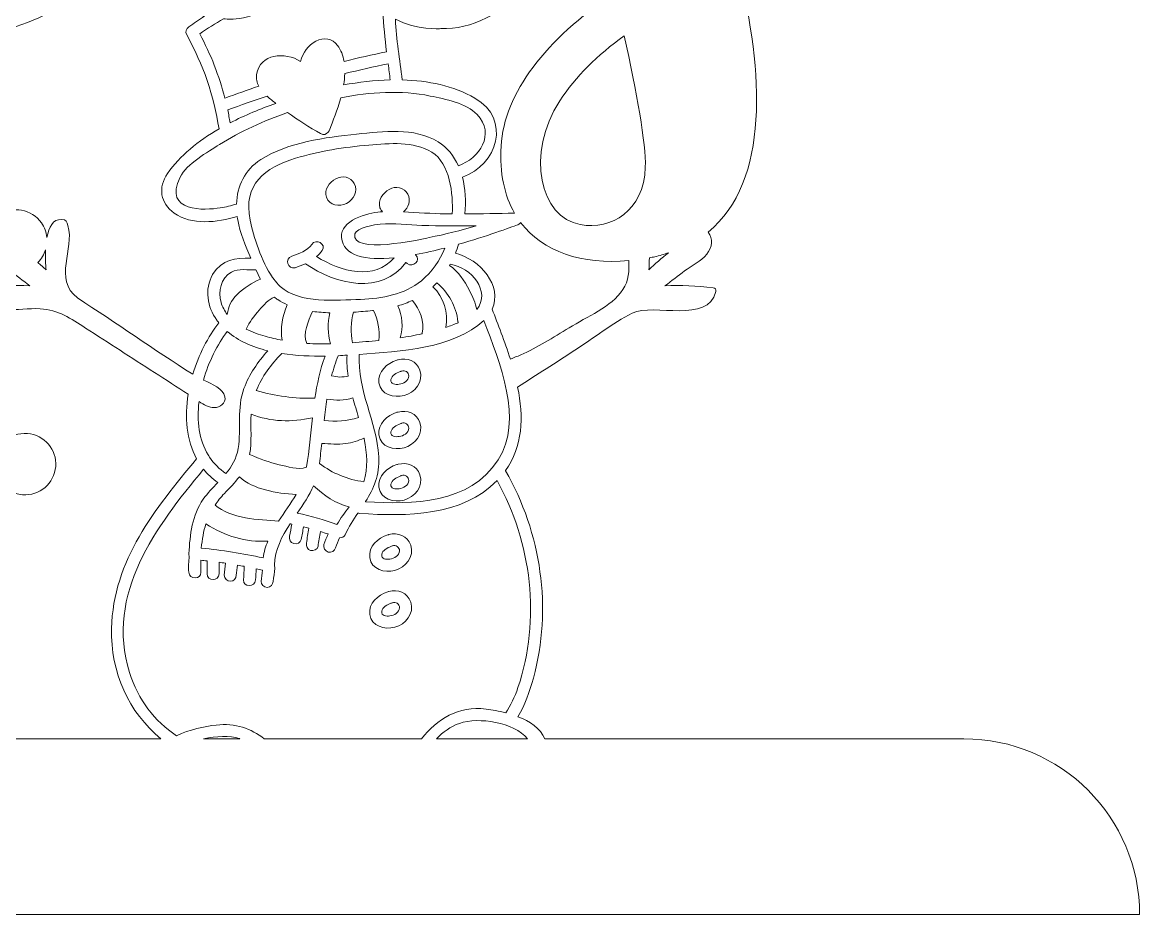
# Model space of a CAD drawing. Header units: inches. Extents: x -429 to 3929, y -1868 to 1677.
# Drawn here: x 1127.7 to 1339.2, y -1185.3 to -1016.4 of the extents above; entities that cross this region are included whole.
import ezdxf

# ---------------------------------------------------------------- set-up
doc = ezdxf.new("R2010")
doc.units = ezdxf.units.IN
doc.header["$MEASUREMENT"] = 0
doc.layers.add('Layer 1', color=7, linetype='Continuous')

# ---------------------------------------------------------------- blocks, each defined once
blk = doc.blocks.new('block 5')
at = {"layer": 'Layer 1', "lineweight": 0}
for points, knots in [([(1305.89, -1152), (1305.89, -1152), (1226.59, -1152), (1226.59, -1152), (1225.75, -1150.03), (1223.77, -1148.7), (1221.51, -1147.82), (1222.78, -1145.62), (1223.7, -1143.18), (1224.42, -1140.54), (1228.02, -1127.34), (1225.93, -1113.07), (1219.12, -1101.27), (1219.12, -1101.27), (1219.12, -1101.27), (1219.13, -1101.26), (1222.47, -1096.73), (1222.58, -1091.08), (1221.44, -1085.46), (1225.06, -1083.13), (1228.67, -1080.81), (1232.28, -1078.49), (1235.81, -1076.21), (1239.37, -1073.31), (1243.15, -1071.49), (1247.37, -1069.46), (1257.42, -1073.58), (1258.97, -1067.37), (1259.07, -1066.98), (1258.79, -1066.69), (1258.42, -1066.65), (1255.36, -1066.28), (1252.37, -1066.15), (1249.32, -1066.3), (1250.57, -1065.37), (1251.78, -1064.41), (1253.03, -1063.48), (1254.35, -1062.49), (1256.16, -1061.62), (1257.22, -1060.31), (1258.32, -1058.94), (1258.5, -1057.41), (1257.49, -1056.12), (1269.24, -1046.51), (1267.97, -1025.71), (1263.26, -1006.48), (1272.75, -1001.75), (1282.69, -997.45), (1290.7, -992.84), (1297.24, -989.13), (1290.7, -985.28), (1289.95, -985.73), (1289.23, -986.18), (1286.55, -987.96), (1261.33, -999.22), (1257.78, -987.05), (1253.17, -976.39), (1250.34, -970.3), (1242.47, -953.82), (1251.09, -952.8), (1251.99, -952.65), (1256.87, -951.9), (1271.42, -957.53), (1257.63, -967.17), (1251.09, -971.78), (1268.89, -980.67), (1273.65, -966.15), (1276.61, -957.08), (1262.51, -941.8), (1246.78, -948.19), (1232.95, -953.79), (1230.27, -971.36), (1233.14, -986.42), (1227.89, -995.7), (1218.95, -1008.77), (1212.08, -1008.86), (1197.83, -1008.56), (1214.76, -981.27), (1216.39, -963.62), (1213.55, -962.71), (1208.22, -961.08), (1203.34, -961.84), (1204.17, -954.29), (1199.8, -950.66), (1195.25, -948.75), (1215.21, -944.82), (1234.56, -937.37), (1250.07, -923.94), (1259.93, -915.41), (1268.24, -904.28), (1272.84, -892.03), (1278.69, -876.47), (1273.47, -857.21), (1255.55, -853.17), (1240.49, -849.77), (1223.41, -861.36), (1226.34, -877.72), (1228.5, -889.8), (1241.66, -899.32), (1251.16, -887.86), (1253.83, -884.64), (1249.21, -879.97), (1246.52, -883.23), (1238.22, -893.24), (1230.38, -877.38), (1233.21, -869.44), (1235.59, -862.75), (1243.68, -858.98), (1250.41, -859.11), (1258.13, -859.27), (1265.35, -864.64), (1267.87, -871.93), (1272.4, -885.03), (1262.69, -900.42), (1254.48, -910.16), (1247.54, -918.39), (1239.01, -925.02), (1229.56, -930.13), (1215.4, -937.78), (1199.64, -941.97), (1183.67, -944.11), (1174.68, -929.88), (1172.06, -911.72), (1173.91, -895.17), (1187.11, -893.01), (1199.76, -888.56), (1209.52, -879.42), (1226.16, -863.84), (1228.02, -836.23), (1248.03, -823.99), (1250.01, -822.77), (1250.31, -819.46), (1248.03, -818.32), (1230.88, -809.73), (1214.1, -822.33), (1202.69, -834.42), (1196.01, -841.49), (1189.44, -849.21), (1180.38, -853.28), (1170.6, -857.68), (1159.41, -857.31), (1148.98, -856.21), (1137.76, -855.03), (1126.53, -853.29), (1115.38, -851.57), (1110.61, -850.84), (1105.54, -850.13), (1104.33, -844.62), (1103.16, -839.32), (1103.73, -833.78), (1102.38, -828.44), (1097.89, -810.63), (1082.81, -799.9), (1067.25, -792.07), (1049.8, -783.28), (1027.27, -775.79), (1019.43, -756.01), (1018.49, -753.64), (1015.78, -753.36), (1014.15, -754.38), (1012.38, -755.03), (1011.12, -756.95), (1012.45, -758.95), (1016.03, -764.34), (1015.02, -770.6), (1013.74, -776.58), (1012.21, -783.73), (1010.64, -790.81), (1009.6, -798.06), (1008.34, -806.83), (1006.42, -817.11), (1007.46, -826.49), (1007.32, -826.48), (1007.19, -826.45), (1007.06, -826.45), (1002.46, -826.45), (998.63, -829.67), (997.67, -833.97), (990.9, -833.97), (984.13, -833.97), (977.36, -833.97), (983.39, -826.85), (989.42, -819.73), (995.46, -812.61), (998.65, -808.84), (993.21, -803.35), (989.99, -807.15), (983.51, -814.8), (977.03, -822.45), (970.55, -830.1), (963.94, -823.49), (957.33, -816.89), (950.73, -810.28), (950.73, -802.04), (950.73, -793.8), (950.73, -785.56), (961.02, -786.41), (971.3, -787.26), (981.59, -788.11), (986.54, -788.52), (986.52, -780.8), (981.59, -780.39), (973.24, -779.7), (964.89, -779.01), (956.54, -778.32), (961.51, -773.36), (966.47, -768.39), (971.44, -763.42), (974.41, -763.92), (977.56, -763.05), (979.85, -760.76), (983.61, -757), (983.61, -750.9), (979.85, -747.14), (976.09, -743.38), (969.99, -743.38), (966.23, -747.14), (963, -750.38), (962.56, -755.33), (964.89, -759.05), (959.85, -764.09), (954.81, -769.13), (949.77, -774.17), (949.01, -764.87), (948.24, -755.57), (947.47, -746.27), (947.06, -741.35), (939.34, -741.31), (939.75, -746.27), (940.64, -757.07), (941.53, -767.87), (942.42, -778.67), (935.21, -778.67), (928.01, -778.67), (920.8, -778.67), (920.75, -778.62), (920.71, -778.56), (920.66, -778.51), (912.7, -770.55), (904.74, -762.59), (896.79, -754.63), (905.06, -747.63), (913.32, -740.62), (921.59, -733.61), (925.39, -730.39), (919.9, -724.95), (916.13, -728.15), (909.01, -734.18), (901.89, -740.22), (894.77, -746.25), (894.77, -740.42), (894.77, -734.58), (894.77, -728.75), (898.17, -727.26), (900.54, -723.87), (900.54, -719.93), (900.54, -714.61), (896.23, -710.3), (890.91, -710.3), (885.6, -710.3), (881.28, -714.61), (881.28, -719.93), (881.28, -723.87), (883.66, -727.26), (887.05, -728.75), (887.05, -733.97), (887.05, -739.18), (887.05, -744.4), (880.66, -738.98), (874.27, -733.57), (867.88, -728.15), (864.11, -724.96), (858.62, -730.39), (862.42, -733.61), (870.29, -740.28), (878.17, -746.96), (886.04, -753.63), (877.75, -761.92), (869.46, -770.21), (861.17, -778.51), (861.12, -778.56), (861.08, -778.62), (861.03, -778.67), (852.82, -778.67), (844.61, -778.67), (836.41, -778.67), (836.23, -778.49), (836.05, -778.31), (835.87, -778.13), (836.74, -767.51), (837.62, -756.89), (838.5, -746.27), (838.91, -741.32), (831.18, -741.34), (830.77, -746.27), (830.09, -754.51), (829.41, -762.76), (828.73, -771), (824.78, -767.05), (820.83, -763.1), (816.88, -759.15), (819.28, -755.42), (818.86, -750.4), (815.6, -747.14), (811.84, -743.38), (805.74, -743.38), (801.98, -747.14), (798.22, -750.9), (798.22, -757), (801.98, -760.76), (804.23, -763.01), (807.32, -763.88), (810.25, -763.44), (815.12, -768.31), (820, -773.19), (824.87, -778.06), (815.47, -778.84), (806.06, -779.61), (796.65, -780.39), (791.73, -780.8), (791.69, -788.52), (796.65, -788.11), (806.94, -787.26), (817.23, -786.41), (827.51, -785.56), (827.51, -793.6), (827.51, -801.63), (827.51, -809.66), (820.7, -816.47), (813.89, -823.29), (807.08, -830.1), (800.59, -822.45), (794.11, -814.8), (787.63, -807.15), (784.41, -803.35), (778.97, -808.84), (782.17, -812.61), (788.2, -819.73), (794.23, -826.85), (800.27, -833.97), (794.9, -833.97), (789.53, -833.97), (784.16, -833.97), (783.2, -829.67), (779.36, -826.45), (774.77, -826.45), (769.45, -826.45), (765.14, -830.76), (765.14, -836.07), (765.14, -841.39), (769.45, -845.7), (774.77, -845.7), (777.99, -845.7), (780.83, -844.12), (782.58, -841.69), (787.86, -841.69), (793.14, -841.69), (798.42, -841.69), (793, -848.08), (787.58, -854.47), (782.17, -860.87), (778.97, -864.64), (784.41, -870.13), (787.63, -866.33), (793.78, -859.07), (799.93, -851.82), (806.07, -844.56), (813.74, -852.22), (821.4, -859.88), (829.06, -867.54), (829.06, -875.71), (829.06, -883.87), (829.06, -892.04), (819.87, -891.28), (810.68, -890.52), (801.49, -889.76), (801.93, -879.46), (795.52, -875.54), (785.14, -875.8), (785.14, -875.8), (767.31, -944.12), (767.31, -944.12), (767.31, -944.12), (756.4, -985.97), (756.4, -985.97), (753.27, -990.46), (749.87, -994.98), (746.25, -999.28), (744.78, -1001.09), (743.24, -1002.87), (741.64, -1004.56), (740.89, -1004.04), (740.11, -1003.5), (739.29, -1002.93), (738.99, -1003.92), (738.06, -1005.43), (738.48, -1006.06), (738.72, -1006.42), (738.93, -1006.82), (739.14, -1007.21), (728.87, -1017.72), (717.42, -1025.55), (705.94, -1025.91), (696.3, -1026.22), (693.92, -1015.55), (694.53, -1003.08), (696, -970), (709.8, -937.8), (718.42, -907.82), (730.44, -870.74), (763.36, -865.41), (756.22, -897.31), (756.22, -897.31), (749.26, -921.62), (749.26, -921.62), (773.45, -926.38), (776.56, -906.65), (777.46, -896.41), (778.49, -884.69), (770.77, -872.37), (757.28, -869.87), (726.43, -864.2), (701.64, -887.37), (691.69, -921.62), (691.69, -921.62), (679.22, -970.3), (679.22, -970.3), (679.22, -970.3), (679.52, -970.3), (679.52, -970.3), (677.02, -980.09), (666.93, -1033.51), (706.7, -1032.45), (713.63, -1032.27), (720.25, -1030.22), (726.49, -1026.85), (726.49, -1026.85), (726.52, -1026.85), (726.52, -1026.85), (727.57, -1030.4), (730.92, -1032.9), (734.17, -1035.46), (736.91, -1037.6), (739.83, -1039.74), (739.2, -1044.47), (737.79, -1044.35), (736.49, -1044.08), (735.2, -1044.17), (731.88, -1044.38), (728.54, -1045.16), (725.65, -1042.57), (725.31, -1042.3), (724.05, -1042.75), (723.45, -1043.18), (723.21, -1043.36), (723.63, -1044.41), (723.75, -1045.07), (723.87, -1045.62), (723.99, -1046.13), (724.2, -1047), (722.21, -1046.49), (720.65, -1046.1), (718.45, -1045.53), (720.22, -1048.99), (721.7, -1051.82), (723.24, -1054.8), (725.74, -1053.78), (727.33, -1054.83), (727.66, -1057.67), (729.71, -1057.06), (731.43, -1056.55), (732.64, -1056.19), (734.08, -1057.34), (735.11, -1058.81), (736.46, -1059.14), (739.65, -1059.93), (739.68, -1059.72), (739.59, -1062.82), (738.06, -1063.12), (736.52, -1063.6), (735.01, -1063.63), (733.51, -1063.63), (732.03, -1063.18), (729.77, -1062.79), (729.71, -1062.82), (728.57, -1063.99), (727.63, -1063.84), (726.04, -1063.6), (724.65, -1062.37), (723.06, -1061.79), (721.49, -1061.22), (719.77, -1060.95), (718.14, -1060.56), (717.96, -1060.98), (717.78, -1061.43), (717.6, -1061.85), (719.5, -1063.99), (721.22, -1066.34), (723.33, -1068.24), (724.53, -1069.36), (726.31, -1069.81), (727.85, -1070.53), (727.78, -1070.95), (727.72, -1071.37), (727.63, -1071.8), (728.27, -1071.25), (728.87, -1070.68), (729.32, -1070.29), (731.7, -1072.73), (733.81, -1074.93), (735.95, -1077.1), (735.83, -1077.25), (735.74, -1077.4), (735.62, -1077.58), (732.36, -1076.31), (729.08, -1075.05), (725.74, -1073.75), (725.41, -1075.62), (725.22, -1076.74), (725.04, -1077.85), (730.77, -1080.2), (731.7, -1081.74), (729.38, -1084.72), (727.72, -1083.33), (726.04, -1081.92), (724.11, -1080.26), (722.69, -1086.47), (725.04, -1090.29), (729.8, -1093.15), (729.05, -1093.76), (728.51, -1094.21), (728.15, -1094.48), (729.35, -1096.47), (730.53, -1098.37), (731.85, -1100.53), (726.85, -1101.32), (722.78, -1101.95), (718.72, -1102.58), (718.72, -1106.02), (720.62, -1108.04), (724.74, -1108.04), (725.37, -1108.04), (725.98, -1109.42), (727.18, -1110.87), (724.05, -1111.56), (721.76, -1112.07), (719.35, -1112.61), (720.13, -1113.25), (720.86, -1113.82), (721.58, -1114.42), (721.52, -1114.72), (721.49, -1115.02), (721.43, -1115.36), (718.05, -1115.36), (714.65, -1115.3), (711.28, -1115.39), (710.34, -1115.42), (709.38, -1115.99), (708.44, -1116.29), (708.9, -1117.1), (709.2, -1118.13), (709.86, -1118.7), (712.66, -1121.08), (715.55, -1123.31), (718.42, -1125.57), (719.44, -1124.3), (720.13, -1123.49), (721.07, -1122.35), (722.36, -1124.91), (727.06, -1125.3), (724.2, -1129.55), (725.56, -1129.67), (726.73, -1129.76), (728.03, -1129.88), (727.66, -1130.93), (727.36, -1131.74), (727.18, -1132.2), (731.88, -1131.65), (736.43, -1131.14), (741.01, -1130.63), (741.07, -1130.96), (741.13, -1131.32), (741.19, -1131.68), (741.76, -1130.48), (742.31, -1129.27), (742.67, -1128.46), (748.09, -1130.96), (753.33, -1133.37), (758.84, -1135.93), (758.42, -1140.93), (757.67, -1146.42), (757.55, -1151.87), (757.55, -1151.87), (757.55, -1151.99), (757.55, -1151.99), (757.55, -1151.99), (757.55, -1151.99), (757.55, -1152), (757.55, -1152), (664.22, -1152), (664.22, -1152), (645.84, -1152), (630.94, -1166.9), (630.94, -1185.28), (630.94, -1185.28), (1339.17, -1185.28), (1339.17, -1185.28), (1339.17, -1166.9), (1324.27, -1152), (1305.89, -1152)], [0, 0, 0, 0, 1, 1, 1, 2, 2, 2, 3, 3, 3, 4, 4, 4, 5, 5, 5, 6, 6, 6, 7, 7, 7, 8, 8, 8, 9, 9, 9, 10, 10, 10, 11, 11, 11, 12, 12, 12, 13, 13, 13, 14, 14, 14, 15, 15, 15, 16, 16, 16, 17, 17, 17, 18, 18, 18, 19, 19, 19, 20, 20, 20, 21, 21, 21, 22, 22, 22, 23, 23, 23, 24, 24, 24, 25, 25, 25, 26, 26, 26, 27, 27, 27, 28, 28, 28, 29, 29, 29, 30, 30, 30, 31, 31, 31, 32, 32, 32, 33, 33, 33, 34, 34, 34, 35, 35, 35, 36, 36, 36, 37, 37, 37, 38, 38, 38, 39, 39, 39, 40, 40, 40, 41, 41, 41, 42, 42, 42, 43, 43, 43, 44, 44, 44, 45, 45, 45, 46, 46, 46, 47, 47, 47, 48, 48, 48, 49, 49, 49, 50, 50, 50, 51, 51, 51, 52, 52, 52, 53, 53, 53, 54, 54, 54, 55, 55, 55, 56, 56, 56, 57, 57, 57, 58, 58, 58, 59, 59, 59, 60, 60, 60, 61, 61, 61, 62, 62, 62, 63, 63, 63, 64, 64, 64, 65, 65, 65, 66, 66, 66, 67, 67, 67, 68, 68, 68, 69, 69, 69, 70, 70, 70, 71, 71, 71, 72, 72, 72, 73, 73, 73, 74, 74, 74, 75, 75, 75, 76, 76, 76, 77, 77, 77, 78, 78, 78, 79, 79, 79, 80, 80, 80, 81, 81, 81, 82, 82, 82, 83, 83, 83, 84, 84, 84, 85, 85, 85, 86, 86, 86, 87, 87, 87, 88, 88, 88, 89, 89, 89, 90, 90, 90, 91, 91, 91, 92, 92, 92, 93, 93, 93, 94, 94, 94, 95, 95, 95, 96, 96, 96, 97, 97, 97, 98, 98, 98, 99, 99, 99, 100, 100, 100, 101, 101, 101, 102, 102, 102, 103, 103, 103, 104, 104, 104, 105, 105, 105, 106, 106, 106, 107, 107, 107, 108, 108, 108, 109, 109, 109, 110, 110, 110, 111, 111, 111, 112, 112, 112, 113, 113, 113, 114, 114, 114, 115, 115, 115, 116, 116, 116, 117, 117, 117, 118, 118, 118, 119, 119, 119, 120, 120, 120, 121, 121, 121, 122, 122, 122, 123, 123, 123, 124, 124, 124, 125, 125, 125, 126, 126, 126, 127, 127, 127, 128, 128, 128, 129, 129, 129, 130, 130, 130, 131, 131, 131, 132, 132, 132, 133, 133, 133, 134, 134, 134, 135, 135, 135, 136, 136, 136, 137, 137, 137, 138, 138, 138, 139, 139, 139, 140, 140, 140, 141, 141, 141, 142, 142, 142, 143, 143, 143, 144, 144, 144, 145, 145, 145, 146, 146, 146, 147, 147, 147, 148, 148, 148, 149, 149, 149, 150, 150, 150, 151, 151, 151, 152, 152, 152, 153, 153, 153, 154, 154, 154, 155, 155, 155, 156, 156, 156, 157, 157, 157, 158, 158, 158, 159, 159, 159, 160, 160, 160, 161, 161, 161, 162, 162, 162, 163, 163, 163, 164, 164, 164, 165, 165, 165, 166, 166, 166, 167, 167, 167, 168, 168, 168, 169, 169, 169, 170, 170, 170, 171, 171, 171, 172, 172, 172, 173, 173, 173, 174, 174, 174, 175, 175, 175, 176, 176, 176, 177, 177, 177, 178, 178, 178, 179, 179, 179, 180, 180, 180, 181, 181, 181, 182, 182, 182, 183, 183, 183, 184, 184, 184, 185, 185, 185, 186, 186, 186, 187, 187, 187, 188, 188, 188, 189, 189, 189, 190, 190, 190, 191, 191, 191, 192, 192, 192, 193, 193, 193, 194, 194, 194, 195, 195, 195, 196, 196, 196, 197, 197, 197, 198, 198, 198, 199, 199, 199, 200, 200, 200, 201, 201, 201, 202, 202, 202, 203, 203, 203, 203]), ([(1136.34, -1054.91), (1136.13, -1054.16), (1136.02, -1053.76), (1135.12, -1053.73), (1133.49, -1053.67), (1132.7, -1055.19), (1132.34, -1057.13), (1132.24, -1056.17), (1131.92, -1055.22), (1131.33, -1054.37), (1129.47, -1051.75), (1125.85, -1051.14), (1123.23, -1052.99), (1122.18, -1053.73), (1121.49, -1054.77), (1121.12, -1055.9), (1120.63, -1056.43), (1120.36, -1057.01), (1120.3, -1057.62), (1117.81, -1058.48), (1115.31, -1059.35), (1112.82, -1060.21), (1114.09, -1056.35), (1115.36, -1052.49), (1116.63, -1048.63), (1117.61, -1045.66), (1112.93, -1044.39), (1111.96, -1047.34), (1110.33, -1052.3), (1108.69, -1057.25), (1107.06, -1062.2), (1096.64, -1065.81), (1086.21, -1069.42), (1075.79, -1073.03), (1075.26, -1072), (1074.64, -1071.03), (1073.94, -1070.14), (1077.12, -1066.84), (1080.3, -1063.55), (1083.47, -1060.25), (1087.04, -1060.95), (1090.61, -1061.66), (1094.18, -1062.36), (1097.23, -1062.96), (1098.54, -1058.29), (1095.47, -1057.69), (1092.8, -1057.16), (1090.14, -1056.64), (1087.47, -1056.11), (1088.72, -1054.82), (1089.96, -1053.52), (1091.21, -1052.23), (1091.45, -1052.28), (1091.68, -1052.34), (1091.93, -1052.36), (1094.57, -1052.57), (1096.87, -1050.6), (1097.08, -1047.97), (1097.28, -1045.34), (1095.32, -1043.04), (1092.69, -1042.83), (1090.06, -1042.62), (1087.75, -1044.59), (1087.55, -1047.22), (1087.5, -1047.79), (1087.58, -1048.34), (1087.72, -1048.87), (1086.35, -1050.29), (1084.98, -1051.71), (1083.6, -1053.13), (1082.8, -1050.31), (1082, -1047.49), (1081.19, -1044.67), (1080.34, -1041.68), (1075.66, -1042.95), (1076.52, -1045.96), (1077.58, -1049.7), (1078.65, -1053.43), (1079.71, -1057.17), (1076.62, -1060.37), (1073.54, -1063.57), (1070.45, -1066.78), (1069.44, -1066.04), (1068.36, -1065.41), (1067.2, -1064.89), (1070.19, -1054.43), (1073.18, -1043.96), (1076.17, -1033.5), (1081.9, -1031.84), (1087.63, -1030.18), (1093.36, -1028.52), (1096.35, -1027.65), (1095.08, -1022.97), (1092.07, -1023.84), (1087.29, -1025.23), (1082.52, -1026.61), (1077.74, -1028), (1078.61, -1024.96), (1079.47, -1021.92), (1080.34, -1018.88), (1083.12, -1018.45), (1085.26, -1016.07), (1085.26, -1013.16), (1085.26, -1012.82), (1085.22, -1012.49), (1085.16, -1012.16), (1085.95, -1010.83), (1086.64, -1009.27), (1087.18, -1007.39), (1087.18, -1007.39), (1095.04, -974.16), (1095.04, -974.16), (1095.95, -970.45), (1099.65, -960.51), (1105.13, -957.68), (1118.63, -950.72), (1116.1, -962.14), (1115.07, -965.39), (1109.74, -984.37), (1097.99, -1015.7), (1118.03, -1018.05), (1129.29, -1019.38), (1141.34, -1009.86), (1149.78, -1001.18), (1150.94, -1008.25), (1154.53, -1013.69), (1162.18, -1015.31), (1161.18, -1015.95), (1160.18, -1016.57), (1159.21, -1017.26), (1158.7, -1017.62), (1158.48, -1018.24), (1158.81, -1018.82), (1161.93, -1024.4), (1163.94, -1030.31), (1164.92, -1036.61), (1161, -1038.88), (1157.53, -1041.65), (1155.18, -1045.05), (1153.34, -1047.72), (1153.78, -1050.62), (1156.46, -1052.54), (1159.69, -1054.85), (1164.6, -1054.35), (1168.36, -1053.18), (1168.39, -1053.39), (1168.42, -1053.6), (1168.46, -1053.8), (1168.91, -1056.28), (1169.91, -1058.7), (1170.93, -1061.04), (1168, -1061.08), (1165.47, -1061.18), (1163.72, -1064.18), (1162.11, -1066.95), (1162.72, -1070.28), (1164.51, -1072.8), (1164.63, -1072.97), (1164.77, -1073.11), (1164.9, -1073.28), (1162.83, -1075.92), (1161.06, -1079.36), (1159.95, -1083.04), (1152.62, -1078.37), (1145.45, -1073.33), (1138.14, -1068.59), (1133.48, -1064.99), (1137.63, -1059.34), (1136.34, -1054.91)], [0, 0, 0, 0, 1, 1, 1, 2, 2, 2, 3, 3, 3, 4, 4, 4, 5, 5, 5, 6, 6, 6, 7, 7, 7, 8, 8, 8, 9, 9, 9, 10, 10, 10, 11, 11, 11, 12, 12, 12, 13, 13, 13, 14, 14, 14, 15, 15, 15, 16, 16, 16, 17, 17, 17, 18, 18, 18, 19, 19, 19, 20, 20, 20, 21, 21, 21, 22, 22, 22, 23, 23, 23, 24, 24, 24, 25, 25, 25, 26, 26, 26, 27, 27, 27, 28, 28, 28, 29, 29, 29, 30, 30, 30, 31, 31, 31, 32, 32, 32, 33, 33, 33, 34, 34, 34, 35, 35, 35, 36, 36, 36, 37, 37, 37, 38, 38, 38, 39, 39, 39, 40, 40, 40, 41, 41, 41, 42, 42, 42, 43, 43, 43, 44, 44, 44, 45, 45, 45, 46, 46, 46, 47, 47, 47, 48, 48, 48, 49, 49, 49, 50, 50, 50, 51, 51, 51, 52, 52, 52, 53, 53, 53, 54, 54, 54, 55, 55, 55, 56, 56, 56, 56]), ([(1206.9, -1017.63), (1218.71, -1018.11), (1229.58, -1004.31), (1235.52, -995.37), (1236.87, -1000.1), (1238.32, -1005.43), (1239.67, -1010.94), (1226.75, -1019.71), (1218.89, -1029.8), (1218.31, -1039.86), (1218, -1045), (1218.96, -1049.2), (1220.85, -1052.53), (1217.73, -1052.62), (1214.6, -1052.66), (1211.47, -1052.67), (1211.69, -1050.29), (1211.56, -1047.91), (1210.98, -1045.75), (1217.57, -1043.45), (1220.33, -1034.79), (1213.35, -1030.77), (1209.29, -1028.43), (1204.51, -1027.46), (1199.61, -1027.33), (1199.12, -1023.5), (1198.49, -1019.67), (1198.3, -1015.86), (1202.45, -1017.92), (1206.69, -1017.63), (1206.9, -1017.63)], [0, 0, 0, 0, 1, 1, 1, 2, 2, 2, 3, 3, 3, 4, 4, 4, 5, 5, 5, 6, 6, 6, 7, 7, 7, 8, 8, 8, 9, 9, 9, 10, 10, 10, 10]), ([(1196.63, -1022.02), (1193.94, -1022.56), (1191.26, -1023.17), (1188.59, -1023.82), (1188.4, -1022.72), (1188.02, -1021.7), (1187.35, -1020.83), (1186.33, -1019.48), (1184.81, -1019.23), (1183.27, -1019.97), (1181.69, -1020.74), (1180.85, -1022.22), (1180.36, -1023.82), (1177.41, -1022.03), (1172.66, -1022.25), (1172.04, -1026.33), (1171.92, -1027.12), (1172.1, -1027.85), (1172.46, -1028.51), (1170.31, -1029.23), (1168.17, -1030), (1166.04, -1030.79), (1164.95, -1026.56), (1163.36, -1022.5), (1161.27, -1018.61), (1162.74, -1017.6), (1164.25, -1016.66), (1165.77, -1015.75), (1166.23, -1015.78), (1166.64, -1015.85), (1167.13, -1015.85), (1169.43, -1015.85), (1175.75, -1014.68), (1182.02, -1008.47), (1184.93, -1007.54), (1187.9, -1006.79), (1190.91, -1006.21), (1191.87, -1010.16), (1193.79, -1012.75), (1195.99, -1014.44), (1196.05, -1016.96), (1196.31, -1019.48), (1196.63, -1022.02)], [0, 0, 0, 0, 1, 1, 1, 2, 2, 2, 3, 3, 3, 4, 4, 4, 5, 5, 5, 6, 6, 6, 7, 7, 7, 8, 8, 8, 9, 9, 9, 10, 10, 10, 11, 11, 11, 12, 12, 12, 13, 13, 13, 14, 14, 14, 14]), ([(1241.6, -1018.96), (1243.98, -1029.62), (1245.76, -1039.44), (1245.61, -1043.87), (1245.31, -1052.18), (1239.22, -1055.74), (1233.29, -1054.71), (1225.72, -1053.39), (1222.89, -1041.37), (1229.43, -1031.28), (1232.41, -1026.67), (1236.54, -1022.66), (1241.6, -1018.96)], [0, 0, 0, 0, 1, 1, 1, 2, 2, 2, 3, 3, 3, 4, 4, 4, 4]), ([(1188.5, -1028.28), (1188.62, -1027.56), (1188.7, -1026.84), (1188.73, -1026.14), (1191.44, -1025.47), (1194.18, -1024.85), (1196.93, -1024.28), (1197.07, -1025.3), (1197.2, -1026.31), (1197.33, -1027.33), (1194.34, -1027.41), (1191.35, -1027.76), (1188.5, -1028.28)], [0, 0, 0, 0, 1, 1, 1, 2, 2, 2, 3, 3, 3, 4, 4, 4, 4]), ([(1206.37, -1039.02), (1201.74, -1036.3), (1196.08, -1037.06), (1190.97, -1037.59), (1185.05, -1038.19), (1177.98, -1039.14), (1172.86, -1042.4), (1169.76, -1044.37), (1168.33, -1047.44), (1168.23, -1050.82), (1167.23, -1051.14), (1166.2, -1051.37), (1165.16, -1051.54), (1162.37, -1051.99), (1154.27, -1052.53), (1157.56, -1045.72), (1158.73, -1043.3), (1162.86, -1040.9), (1164.99, -1039.57), (1168.99, -1037.07), (1173.4, -1035.06), (1177.91, -1033.49), (1179.91, -1034.95), (1182, -1036.28), (1184.16, -1037.5), (1184.71, -1037.81), (1185.24, -1037.62), (1185.56, -1037.25), (1185.68, -1037.14), (1185.77, -1036.99), (1185.84, -1036.82), (1186.47, -1035.17), (1187.33, -1033), (1187.95, -1030.71), (1193.54, -1029.6), (1199.37, -1029.24), (1204.91, -1030.38), (1207.72, -1030.96), (1211.74, -1031.76), (1213.76, -1033.87), (1217.35, -1037.6), (1214.16, -1042.17), (1210.22, -1043.59), (1209.39, -1041.73), (1208.13, -1040.15), (1206.37, -1039.02)], [0, 0, 0, 0, 1, 1, 1, 2, 2, 2, 3, 3, 3, 4, 4, 4, 5, 5, 5, 6, 6, 6, 7, 7, 7, 8, 8, 8, 9, 9, 9, 10, 10, 10, 11, 11, 11, 12, 12, 12, 13, 13, 13, 14, 14, 14, 15, 15, 15, 15]), ([(1166.57, -1033.02), (1169.03, -1032.1), (1171.51, -1031.22), (1174.01, -1030.39), (1174.56, -1030.9), (1175.15, -1031.36), (1175.67, -1031.78), (1172.78, -1032.79), (1169.83, -1034.01), (1167.03, -1035.45), (1166.89, -1034.64), (1166.74, -1033.83), (1166.57, -1033.02)], [0, 0, 0, 0, 1, 1, 1, 2, 2, 2, 3, 3, 3, 4, 4, 4, 4]), ([(1203.22, -1065.32), (1199.96, -1067.96), (1195.82, -1068.7), (1191.73, -1068.85), (1187.09, -1069.02), (1180.2, -1069.74), (1176.51, -1066.39), (1176.08, -1066.01), (1175.68, -1065.54), (1175.29, -1065.03), (1175.23, -1064.9), (1175.15, -1064.79), (1175.05, -1064.7), (1172.91, -1061.66), (1171.46, -1057), (1170.81, -1053.85), (1169.43, -1047.14), (1173.56, -1043.93), (1179.41, -1042.16), (1183.94, -1040.79), (1188.58, -1040.06), (1193.29, -1039.67), (1197.3, -1039.33), (1201.6, -1038.86), (1205.21, -1040.99), (1208.68, -1043.2), (1209.24, -1048.91), (1209.06, -1052.67), (1208.64, -1052.67), (1208.21, -1052.68), (1207.78, -1052.67), (1205.17, -1052.65), (1202.47, -1052.4), (1199.81, -1052.29), (1200.78, -1051.5), (1201.28, -1050.14), (1200.66, -1048.95), (1200.01, -1047.72), (1198.32, -1047.3), (1197.15, -1048.06), (1195.92, -1048.69), (1194.93, -1050.1), (1195.39, -1051.53), (1195.49, -1051.84), (1195.66, -1052.09), (1195.85, -1052.3), (1195.72, -1052.31), (1195.58, -1052.31), (1195.45, -1052.32), (1193.07, -1052.48), (1187.78, -1053.91), (1188.11, -1057.13), (1188.46, -1060.73), (1192.72, -1061.49), (1198.09, -1060.97), (1194.36, -1065.32), (1187.95, -1063.64), (1183.39, -1060.77), (1183.8, -1060.42), (1184.16, -1060.03), (1184.45, -1059.6), (1185.28, -1058.38), (1183.3, -1057.24), (1182.48, -1058.45), (1181.7, -1059.59), (1179.97, -1060.3), (1178.7, -1060.67), (1177.3, -1061.09), (1177.9, -1063.29), (1179.31, -1062.87), (1179.97, -1062.68), (1180.65, -1062.43), (1181.3, -1062.11), (1187.01, -1066.15), (1195.74, -1068.05), (1200.29, -1061.87), (1200.36, -1061.93), (1200.43, -1061.99), (1200.52, -1062.07), (1201.64, -1063.01), (1203.26, -1061.4), (1202.13, -1060.46), (1202.12, -1060.43), (1202.1, -1060.41), (1202.08, -1060.39), (1203.93, -1060.05), (1205.83, -1059.62), (1207.68, -1059.14), (1206.72, -1061.52), (1205.25, -1063.68), (1203.22, -1065.32)], [0, 0, 0, 0, 1, 1, 1, 2, 2, 2, 3, 3, 3, 4, 4, 4, 5, 5, 5, 6, 6, 6, 7, 7, 7, 8, 8, 8, 9, 9, 9, 10, 10, 10, 11, 11, 11, 12, 12, 12, 13, 13, 13, 14, 14, 14, 15, 15, 15, 16, 16, 16, 17, 17, 17, 18, 18, 18, 19, 19, 19, 20, 20, 20, 21, 21, 21, 22, 22, 22, 23, 23, 23, 24, 24, 24, 25, 25, 25, 26, 26, 26, 27, 27, 27, 28, 28, 28, 29, 29, 29, 30, 30, 30, 30]), ([(1189.05, -1050.69), (1190.42, -1050.06), (1191.27, -1048.37), (1190.52, -1046.95), (1189.87, -1045.72), (1188.18, -1045.3), (1187.02, -1046.06), (1185.79, -1046.69), (1184.8, -1048.1), (1185.25, -1049.53), (1185.78, -1051.16), (1187.71, -1051.33), (1189.05, -1050.69)], [0, 0, 0, 0, 1, 1, 1, 2, 2, 2, 3, 3, 3, 4, 4, 4, 4]), ([(1204.71, -1057.17), (1203.11, -1057.5), (1189.74, -1060.47), (1190.65, -1056.47), (1190.91, -1055.36), (1194.47, -1054.69), (1195.45, -1054.6), (1197.99, -1054.37), (1200.79, -1054.81), (1203.34, -1054.87), (1206.76, -1054.96), (1210.19, -1054.98), (1213.62, -1054.95), (1210.69, -1055.8), (1207.73, -1056.54), (1204.71, -1057.17)], [0, 0, 0, 0, 1, 1, 1, 2, 2, 2, 3, 3, 3, 4, 4, 4, 5, 5, 5, 5]), ([(1241.36, -1067.02), (1239.15, -1070.3), (1234.53, -1072.16), (1231.18, -1074.24), (1228.2, -1076.09), (1225.22, -1077.92), (1222.02, -1079.38), (1221.44, -1079.65), (1220.68, -1079.85), (1220.06, -1080.19), (1219, -1076.8), (1217.7, -1073.55), (1216.62, -1070.71), (1218.64, -1066.33), (1214.35, -1061.3), (1209.65, -1060.12), (1209.88, -1059.57), (1210.08, -1059.01), (1210.27, -1058.44), (1215.56, -1056.93), (1220.08, -1055.26), (1221.42, -1054.76), (1221.44, -1054.75), (1221.46, -1054.74), (1221.49, -1054.73), (1221.73, -1054.64), (1221.89, -1054.47), (1222.01, -1054.28), (1226.22, -1059.9), (1233.65, -1062.32), (1242.47, -1061.52), (1242.58, -1063.45), (1242.52, -1065.31), (1241.36, -1067.02)], [0, 0, 0, 0, 1, 1, 1, 2, 2, 2, 3, 3, 3, 4, 4, 4, 5, 5, 5, 6, 6, 6, 7, 7, 7, 8, 8, 8, 9, 9, 9, 10, 10, 10, 11, 11, 11, 11]), ([(1132.19, -1063.29), (1131.69, -1062.79), (1131.16, -1062.33), (1130.63, -1061.87), (1131.33, -1061.19), (1131.82, -1060.38), (1132.1, -1059.49), (1132.05, -1060.86), (1132.1, -1062.24), (1132.19, -1063.29)], [0, 0, 0, 0, 1, 1, 1, 2, 2, 2, 3, 3, 3, 3]), ([(1247.39, -1060.8), (1248.32, -1060.6), (1249.15, -1060.31), (1250, -1060.04), (1248.71, -1061.05), (1247.45, -1062.11), (1246.27, -1063.29), (1246.32, -1062.62), (1246.37, -1061.81), (1246.38, -1060.97), (1246.72, -1060.91), (1247.05, -1060.87), (1247.39, -1060.8)], [0, 0, 0, 0, 1, 1, 1, 2, 2, 2, 3, 3, 3, 4, 4, 4, 4]), ([(1044.42, -1144.69), (1045.13, -1142.19), (1045.85, -1139.7), (1046.56, -1137.2), (1049.46, -1140.84), (1052.36, -1144.48), (1055.25, -1148.12), (1057.2, -1150.56), (1060.61, -1147.11), (1058.68, -1144.69), (1055.18, -1140.3), (1051.68, -1135.9), (1048.18, -1131.51), (1051.33, -1120.49), (1054.47, -1109.48), (1057.62, -1098.47), (1058.42, -1098.58), (1059.24, -1098.66), (1060.08, -1098.66), (1061.84, -1098.66), (1063.54, -1098.39), (1065.14, -1097.91), (1069.92, -1108.35), (1074.69, -1118.79), (1079.46, -1129.23), (1076.61, -1134.15), (1073.77, -1139.07), (1070.92, -1143.98), (1069.36, -1146.69), (1073.55, -1149.13), (1075.11, -1146.43), (1077.38, -1142.5), (1079.66, -1138.57), (1081.93, -1134.64), (1082.91, -1136.78), (1083.88, -1138.92), (1084.86, -1141.06), (1084.8, -1141.1), (1084.74, -1141.13), (1084.69, -1141.18), (1082.23, -1143.23), (1081.89, -1146.89), (1083.95, -1149.35), (1086, -1151.82), (1089.67, -1152.15), (1092.13, -1150.09), (1094.59, -1148.04), (1094.92, -1144.38), (1092.87, -1141.91), (1092.02, -1140.89), (1090.88, -1140.26), (1089.68, -1139.99), (1088.48, -1137.38), (1087.29, -1134.77), (1086.1, -1132.16), (1090.22, -1133.01), (1094.35, -1133.87), (1098.47, -1134.72), (1101.52, -1135.35), (1102.82, -1130.68), (1099.76, -1130.05), (1094.37, -1128.93), (1088.99, -1127.81), (1083.6, -1126.7), (1078.91, -1116.43), (1074.22, -1106.17), (1069.53, -1095.9), (1070.16, -1095.49), (1070.78, -1095.06), (1071.36, -1094.58), (1075.7, -1098.54), (1080.05, -1102.51), (1084.4, -1106.47), (1083.64, -1110.01), (1082.87, -1113.54), (1082.11, -1117.08), (1081.45, -1120.12), (1086.13, -1121.42), (1086.79, -1118.37), (1087.37, -1115.66), (1087.95, -1112.95), (1088.54, -1110.24), (1090.61, -1112.13), (1092.67, -1114.01), (1094.74, -1115.9), (1094.72, -1116.03), (1094.68, -1116.15), (1094.67, -1116.28), (1094.46, -1118.91), (1096.43, -1121.22), (1099.06, -1121.42), (1101.69, -1121.63), (1103.99, -1119.67), (1104.2, -1117.04), (1104.41, -1114.41), (1102.44, -1112.1), (1099.81, -1111.9), (1099.12, -1111.84), (1098.45, -1111.95), (1097.83, -1112.17), (1095.79, -1110.3), (1093.75, -1108.44), (1091.71, -1106.58), (1094.5, -1105.84), (1097.29, -1105.1), (1100.08, -1104.36), (1103.09, -1103.56), (1101.82, -1098.88), (1098.79, -1099.68), (1095.01, -1100.69), (1091.23, -1101.69), (1087.44, -1102.69), (1083.17, -1098.8), (1078.89, -1094.9), (1074.62, -1091), (1075.28, -1090.03), (1075.86, -1089), (1076.32, -1087.91), (1087.17, -1090.83), (1098.02, -1093.76), (1108.88, -1096.68), (1110.81, -1101.88), (1112.75, -1107.08), (1114.68, -1112.27), (1115.76, -1115.17), (1120.45, -1113.92), (1119.35, -1110.99), (1117.77, -1106.73), (1116.19, -1102.48), (1114.61, -1098.23), (1117.21, -1098.93), (1119.82, -1099.63), (1122.42, -1100.33), (1122.57, -1103.2), (1124.82, -1105.58), (1127.76, -1105.82), (1130.96, -1106.07), (1133.75, -1103.68), (1134.01, -1100.48), (1134.26, -1097.29), (1131.87, -1094.49), (1128.67, -1094.24), (1126.97, -1094.1), (1125.39, -1094.72), (1124.24, -1095.8), (1121.2, -1094.98), (1118.16, -1094.16), (1115.12, -1093.34), (1118.57, -1090.58), (1122.01, -1087.82), (1125.46, -1085.05), (1127.89, -1083.1), (1124.44, -1079.69), (1122.03, -1081.62), (1117.8, -1085.01), (1113.58, -1088.4), (1109.36, -1091.79), (1098.76, -1088.94), (1088.16, -1086.08), (1077.56, -1083.22), (1077.65, -1082.5), (1077.72, -1081.77), (1077.72, -1081.02), (1077.72, -1079.85), (1077.6, -1078.7), (1077.38, -1077.59), (1087.75, -1074), (1098.13, -1070.41), (1108.5, -1066.82), (1113.28, -1070.37), (1118.06, -1073.92), (1122.84, -1077.47), (1125.35, -1079.33), (1127.77, -1075.12), (1125.29, -1073.28), (1121.53, -1070.49), (1117.77, -1067.71), (1114.01, -1064.92), (1116.88, -1063.93), (1119.74, -1062.94), (1122.6, -1061.95), (1123.36, -1062.67), (1124.28, -1063.14), (1125.26, -1063.37), (1126.56, -1064.34), (1127.83, -1065.33), (1129.12, -1066.3), (1126.08, -1066.15), (1123.08, -1066.28), (1120.02, -1066.65), (1119.66, -1066.69), (1119.38, -1066.98), (1119.47, -1067.37), (1120.11, -1069.91), (1122.13, -1070.59), (1124.55, -1070.76), (1126.72, -1070.92), (1128.92, -1070.5), (1131.09, -1070.63), (1134.53, -1070.83), (1136.83, -1072.48), (1139.65, -1074.29), (1144.01, -1077.09), (1148.36, -1079.89), (1152.71, -1082.7), (1154.84, -1084.06), (1156.97, -1085.43), (1159.09, -1086.8), (1158.39, -1091.12), (1158.74, -1095.48), (1160.68, -1099.03), (1152.84, -1108.47), (1144.88, -1118.21), (1144.58, -1131.12), (1144.38, -1139.46), (1147.83, -1147), (1153.94, -1152), (1153.94, -1152), (1045.3, -1152), (1045.3, -1152), (1045.87, -1151.09), (1046.22, -1150.03), (1046.22, -1148.88), (1046.22, -1147.23), (1045.52, -1145.75), (1044.42, -1144.69)], [0, 0, 0, 0, 1, 1, 1, 2, 2, 2, 3, 3, 3, 4, 4, 4, 5, 5, 5, 6, 6, 6, 7, 7, 7, 8, 8, 8, 9, 9, 9, 10, 10, 10, 11, 11, 11, 12, 12, 12, 13, 13, 13, 14, 14, 14, 15, 15, 15, 16, 16, 16, 17, 17, 17, 18, 18, 18, 19, 19, 19, 20, 20, 20, 21, 21, 21, 22, 22, 22, 23, 23, 23, 24, 24, 24, 25, 25, 25, 26, 26, 26, 27, 27, 27, 28, 28, 28, 29, 29, 29, 30, 30, 30, 31, 31, 31, 32, 32, 32, 33, 33, 33, 34, 34, 34, 35, 35, 35, 36, 36, 36, 37, 37, 37, 38, 38, 38, 39, 39, 39, 40, 40, 40, 41, 41, 41, 42, 42, 42, 43, 43, 43, 44, 44, 44, 45, 45, 45, 46, 46, 46, 47, 47, 47, 48, 48, 48, 49, 49, 49, 50, 50, 50, 51, 51, 51, 52, 52, 52, 53, 53, 53, 54, 54, 54, 55, 55, 55, 56, 56, 56, 57, 57, 57, 58, 58, 58, 59, 59, 59, 60, 60, 60, 61, 61, 61, 62, 62, 62, 63, 63, 63, 64, 64, 64, 65, 65, 65, 66, 66, 66, 67, 67, 67, 68, 68, 68, 69, 69, 69, 70, 70, 70, 71, 71, 71, 72, 72, 72, 73, 73, 73, 74, 74, 74, 75, 75, 75, 75]), ([(1168.34, -1067.93), (1167.2, -1069.04), (1166.69, -1070.29), (1166.49, -1071.7), (1165.98, -1071.04), (1165.57, -1070.3), (1165.31, -1069.45), (1164.69, -1067.39), (1165.26, -1064.78), (1167.3, -1063.68), (1168.57, -1062.99), (1170.51, -1063.31), (1171.92, -1063.29), (1172.18, -1063.89), (1172.46, -1064.47), (1172.75, -1065.03), (1171.13, -1065.74), (1169.62, -1066.68), (1168.34, -1067.93)], [0, 0, 0, 0, 1, 1, 1, 2, 2, 2, 3, 3, 3, 4, 4, 4, 5, 5, 5, 6, 6, 6, 6]), ([(1208.54, -1062.44), (1208.58, -1062.37), (1208.63, -1062.29), (1208.67, -1062.22), (1212.73, -1062.83), (1216.43, -1067.33), (1213.7, -1070.79), (1213.51, -1069.54), (1212.89, -1068.32), (1212.31, -1067.16), (1211.37, -1065.29), (1210.24, -1063.66), (1208.54, -1062.44)], [0, 0, 0, 0, 1, 1, 1, 2, 2, 2, 3, 3, 3, 4, 4, 4, 4]), ([(1205.41, -1066.47), (1205.67, -1066.23), (1205.93, -1065.98), (1206.18, -1065.71), (1208.36, -1067.63), (1209.81, -1070.16), (1210.15, -1073.08), (1210.16, -1073.15), (1210.18, -1073.21), (1210.19, -1073.27), (1209.44, -1073.6), (1208.66, -1073.89), (1207.87, -1074.15), (1208.36, -1071.36), (1207.45, -1068.46), (1205.41, -1066.47)], [0, 0, 0, 0, 1, 1, 1, 2, 2, 2, 3, 3, 3, 4, 4, 4, 5, 5, 5, 5]), ([(1172.55, -1070.87), (1173.39, -1069.93), (1174.23, -1068.88), (1175.41, -1068.42), (1175.61, -1068.59), (1175.82, -1068.76), (1176.04, -1068.91), (1176.6, -1069.28), (1177.2, -1069.6), (1177.83, -1069.88), (1176.86, -1072.01), (1176.53, -1074.3), (1176.88, -1076.6), (1175.79, -1076.39), (1174.71, -1076.15), (1173.65, -1075.84), (1172.47, -1075.5), (1171.24, -1075.07), (1170.09, -1074.5), (1170.65, -1073.12), (1171.57, -1071.97), (1172.55, -1070.87)], [0, 0, 0, 0, 1, 1, 1, 2, 2, 2, 3, 3, 3, 4, 4, 4, 5, 5, 5, 6, 6, 6, 7, 7, 7, 7]), ([(1198.77, -1070.09), (1199.72, -1069.81), (1200.64, -1069.47), (1201.53, -1069.05), (1202.89, -1070.84), (1203.89, -1073), (1203.35, -1075.28), (1203.34, -1075.32), (1203.34, -1075.35), (1203.34, -1075.38), (1201.98, -1075.68), (1200.61, -1075.93), (1199.22, -1076.13), (1199.82, -1074.12), (1199.65, -1071.98), (1198.77, -1070.09)], [0, 0, 0, 0, 1, 1, 1, 2, 2, 2, 3, 3, 3, 4, 4, 4, 5, 5, 5, 5]), ([(1186.03, -1077.27), (1184.54, -1077.3), (1183.05, -1077.28), (1181.57, -1077.18), (1180.65, -1075.36), (1181.85, -1073), (1182.63, -1071.14), (1183.7, -1071.28), (1184.8, -1071.36), (1185.9, -1071.39), (1185.45, -1073.34), (1185.49, -1075.34), (1186.03, -1077.27)], [0, 0, 0, 0, 1, 1, 1, 2, 2, 2, 3, 3, 3, 4, 4, 4, 4]), ([(1190.2, -1077.05), (1189.82, -1075.11), (1189.89, -1073.2), (1190.38, -1071.28), (1191.64, -1071.2), (1192.85, -1071.1), (1193.96, -1070.99), (1194.04, -1070.98), (1194.11, -1070.97), (1194.19, -1070.97), (1195.04, -1072.76), (1195.35, -1074.65), (1195.17, -1076.63), (1193.51, -1076.8), (1191.85, -1076.93), (1190.2, -1077.05)], [0, 0, 0, 0, 1, 1, 1, 2, 2, 2, 3, 3, 3, 4, 4, 4, 5, 5, 5, 5]), ([(1217.77, -1099.23), (1212.38, -1107.58), (1201.58, -1107.68), (1192.67, -1107.15), (1192.67, -1107.13), (1192.67, -1107.11), (1192.66, -1107.09), (1194.19, -1104.68), (1195.37, -1102.18), (1195.16, -1098.62), (1194.77, -1091.95), (1191.07, -1086), (1191.45, -1079.26), (1199.18, -1078.75), (1209.34, -1078.16), (1215.02, -1072.87), (1218.09, -1080.76), (1222.58, -1091.77), (1217.77, -1099.23)], [0, 0, 0, 0, 1, 1, 1, 2, 2, 2, 3, 3, 3, 4, 4, 4, 5, 5, 5, 6, 6, 6, 6]), ([(1161.14, -1088.2), (1162.05, -1088.81), (1163.06, -1089.37), (1164, -1089.34), (1165.17, -1089.3), (1166.26, -1088.56), (1166.03, -1087.29), (1165.76, -1085.79), (1163.64, -1084.87), (1161.97, -1084.13), (1162.97, -1080.64), (1164.61, -1077.37), (1166.49, -1074.93), (1168.58, -1076.72), (1171.26, -1077.88), (1174.16, -1078.58), (1172.28, -1080.69), (1170.63, -1083.02), (1169.65, -1085.7), (1168.25, -1089.49), (1169.18, -1093.21), (1168.54, -1097.07), (1168.22, -1099.03), (1167.33, -1100.49), (1166.23, -1101.81), (1164.94, -1100.95), (1163.9, -1099.9), (1163.12, -1098.72), (1163.06, -1098.56), (1162.97, -1098.41), (1162.86, -1098.29), (1161.13, -1095.42), (1160.71, -1091.83), (1161.14, -1088.2)], [0, 0, 0, 0, 1, 1, 1, 2, 2, 2, 3, 3, 3, 4, 4, 4, 5, 5, 5, 6, 6, 6, 7, 7, 7, 8, 8, 8, 9, 9, 9, 10, 10, 10, 11, 11, 11, 11]), ([(1185.01, -1079.6), (1184.03, -1082.25), (1183.46, -1084.9), (1183.06, -1087.57), (1179.28, -1087.64), (1175.6, -1087.16), (1171.97, -1086.12), (1173.02, -1083.48), (1174.79, -1081.18), (1176.8, -1079.09), (1179.55, -1079.52), (1182.38, -1079.64), (1185.01, -1079.6)], [0, 0, 0, 0, 1, 1, 1, 2, 2, 2, 3, 3, 3, 4, 4, 4, 4]), ([(1186.24, -1083.31), (1186.57, -1082.04), (1186.98, -1080.78), (1187.48, -1079.51), (1188.06, -1079.48), (1188.62, -1079.45), (1189.16, -1079.41), (1189.09, -1080.77), (1189.18, -1082.09), (1189.37, -1083.38), (1188.31, -1083.63), (1187.28, -1083.6), (1186.24, -1083.31)], [0, 0, 0, 0, 1, 1, 1, 2, 2, 2, 3, 3, 3, 4, 4, 4, 4]), ([(1198.84, -1080.28), (1198.76, -1080.29), (1198.68, -1080.3), (1198.59, -1080.33), (1196.75, -1080.94), (1194.94, -1082.5), (1195.2, -1084.62), (1195.48, -1086.91), (1198.01, -1087.55), (1199.94, -1087.05), (1201.99, -1086.52), (1203.67, -1084.45), (1202.95, -1082.28), (1202.37, -1080.52), (1200.49, -1079.83), (1198.84, -1080.28)], [0, 0, 0, 0, 1, 1, 1, 2, 2, 2, 3, 3, 3, 4, 4, 4, 5, 5, 5, 5]), ([(1199, -1084.92), (1198.35, -1085.01), (1197.32, -1084.94), (1197.47, -1084.04), (1197.59, -1083.27), (1198.54, -1082.75), (1199.2, -1082.53), (1199.28, -1082.51), (1199.35, -1082.47), (1199.42, -1082.43), (1199.44, -1082.43), (1199.45, -1082.42), (1199.47, -1082.42), (1200.11, -1082.14), (1200.84, -1082.69), (1200.84, -1083.35), (1200.83, -1084.29), (1199.8, -1084.81), (1199, -1084.92)], [0, 0, 0, 0, 1, 1, 1, 2, 2, 2, 3, 3, 3, 4, 4, 4, 5, 5, 5, 6, 6, 6, 6]), ([(1184.81, -1091.75), (1184.96, -1090.39), (1185.13, -1089.05), (1185.34, -1087.71), (1186.98, -1088.02), (1188.65, -1087.97), (1190.26, -1087.51), (1190.6, -1088.75), (1190.97, -1089.98), (1191.33, -1091.22), (1189.19, -1091.86), (1187.02, -1092.05), (1184.81, -1091.75)], [0, 0, 0, 0, 1, 1, 1, 2, 2, 2, 3, 3, 3, 4, 4, 4, 4]), ([(1176.32, -1100.14), (1174.44, -1099.68), (1172.63, -1099.04), (1170.86, -1098.26), (1170.81, -1098.23), (1170.76, -1098.22), (1170.71, -1098.21), (1171.2, -1095.7), (1170.84, -1093.12), (1170.99, -1090.57), (1174.72, -1092.06), (1178.67, -1092.12), (1182.6, -1091.26), (1182.26, -1094.31), (1182.01, -1097.39), (1181.49, -1100.53), (1181.49, -1100.56), (1181.48, -1100.59), (1181.47, -1100.62), (1179.9, -1101.2), (1177.84, -1100.5), (1176.32, -1100.14)], [0, 0, 0, 0, 1, 1, 1, 2, 2, 2, 3, 3, 3, 4, 4, 4, 5, 5, 5, 6, 6, 6, 7, 7, 7, 7]), ([(1198.84, -1090.17), (1198.76, -1090.18), (1198.68, -1090.19), (1198.59, -1090.22), (1196.75, -1090.83), (1194.94, -1092.39), (1195.2, -1094.51), (1195.48, -1096.8), (1198.01, -1097.44), (1199.94, -1096.94), (1201.99, -1096.41), (1203.67, -1094.34), (1202.95, -1092.17), (1202.37, -1090.41), (1200.49, -1089.72), (1198.84, -1090.17)], [0, 0, 0, 0, 1, 1, 1, 2, 2, 2, 3, 3, 3, 4, 4, 4, 5, 5, 5, 5]), ([(1199, -1094.81), (1198.35, -1094.9), (1197.32, -1094.83), (1197.47, -1093.93), (1197.59, -1093.16), (1198.54, -1092.64), (1199.2, -1092.42), (1199.28, -1092.39), (1199.35, -1092.36), (1199.42, -1092.32), (1199.44, -1092.32), (1199.45, -1092.31), (1199.47, -1092.31), (1200.11, -1092.03), (1200.84, -1092.58), (1200.84, -1093.24), (1200.83, -1094.18), (1199.8, -1094.7), (1199, -1094.81)], [0, 0, 0, 0, 1, 1, 1, 2, 2, 2, 3, 3, 3, 4, 4, 4, 5, 5, 5, 6, 6, 6, 6]), ([(1183.92, -1099.91), (1184.09, -1098.64), (1184.24, -1097.38), (1184.37, -1096.13), (1185.91, -1096.17), (1187.37, -1096.38), (1188.94, -1096.14), (1190.14, -1095.96), (1191.26, -1095.61), (1192.36, -1095.13), (1192.37, -1095.18), (1192.38, -1095.22), (1192.39, -1095.26), (1192.97, -1098.02), (1193.16, -1100.76), (1192.33, -1103.36), (1189.2, -1102.96), (1186.45, -1101.78), (1183.92, -1099.91)], [0, 0, 0, 0, 1, 1, 1, 2, 2, 2, 3, 3, 3, 4, 4, 4, 5, 5, 5, 6, 6, 6, 6]), ([(1198.84, -1100.06), (1198.76, -1100.07), (1198.68, -1100.08), (1198.59, -1100.11), (1196.75, -1100.72), (1194.94, -1102.28), (1195.2, -1104.4), (1195.48, -1106.69), (1198.01, -1107.33), (1199.94, -1106.83), (1201.99, -1106.3), (1203.67, -1104.23), (1202.95, -1102.06), (1202.37, -1100.29), (1200.49, -1099.61), (1198.84, -1100.06)], [0, 0, 0, 0, 1, 1, 1, 2, 2, 2, 3, 3, 3, 4, 4, 4, 5, 5, 5, 5]), ([(1221.51, -1142.31), (1220.9, -1144.11), (1220.12, -1145.69), (1219.2, -1147.1), (1217.89, -1146.76), (1216.59, -1146.53), (1215.47, -1146.39), (1210.21, -1145.72), (1206.21, -1148.28), (1203.24, -1152), (1203.24, -1152), (1173.49, -1152), (1173.49, -1152), (1171.01, -1150.07), (1168, -1148.98), (1164.41, -1149.4), (1162.17, -1149.67), (1159.26, -1150.25), (1156.89, -1151.43), (1152.7, -1148.62), (1149.62, -1144.67), (1148, -1139.47), (1143.35, -1124.51), (1153.01, -1111.86), (1161.99, -1101.01), (1162.74, -1101.94), (1163.64, -1102.78), (1164.69, -1103.52), (1163.75, -1104.51), (1162.78, -1105.51), (1161.95, -1106.68), (1159.81, -1109.72), (1159.46, -1113.36), (1159.2, -1116.97), (1159.19, -1117.13), (1159.22, -1117.28), (1159.29, -1117.42), (1159.16, -1118.44), (1159.13, -1119.45), (1159.19, -1120.48), (1159.29, -1121.93), (1161.57, -1121.94), (1161.48, -1120.48), (1161.43, -1119.72), (1161.45, -1118.97), (1161.5, -1118.22), (1161.89, -1118.25), (1162.27, -1118.29), (1162.65, -1118.33), (1162.65, -1119.14), (1162.65, -1119.95), (1162.65, -1120.77), (1162.65, -1122.23), (1164.93, -1122.24), (1164.93, -1120.77), (1164.93, -1120.04), (1164.93, -1119.32), (1164.93, -1118.6), (1165.34, -1118.65), (1165.75, -1118.71), (1166.17, -1118.77), (1166.08, -1119.53), (1166, -1120.29), (1165.92, -1121.05), (1165.86, -1121.66), (1166.49, -1122.19), (1167.06, -1122.19), (1167.73, -1122.19), (1168.14, -1121.66), (1168.2, -1121.05), (1168.27, -1120.41), (1168.34, -1119.77), (1168.41, -1119.13), (1168.84, -1119.21), (1169.27, -1119.29), (1169.71, -1119.37), (1169.66, -1120.22), (1169.6, -1121.07), (1169.55, -1121.92), (1169.46, -1123.39), (1171.74, -1123.38), (1171.83, -1121.92), (1171.88, -1121.22), (1171.92, -1120.53), (1171.96, -1119.83), (1172.36, -1119.92), (1172.76, -1120), (1173.16, -1120.1), (1173.07, -1120.8), (1172.99, -1121.51), (1172.9, -1122.21), (1172.83, -1122.82), (1173.48, -1123.35), (1174.04, -1123.35), (1174.72, -1123.35), (1175.11, -1122.82), (1175.19, -1122.21), (1175.28, -1121.39), (1175.38, -1120.57), (1175.48, -1119.75), (1175.49, -1119.61), (1175.47, -1119.46), (1175.41, -1119.33), (1175.42, -1119.28), (1175.43, -1119.23), (1175.43, -1119.18), (1175.5, -1116.19), (1176.81, -1113.7), (1178.37, -1111.31), (1178.49, -1111.33), (1178.6, -1111.36), (1178.71, -1111.38), (1178.57, -1112.15), (1178.42, -1112.91), (1178.28, -1113.67), (1178.16, -1114.28), (1178.45, -1114.9), (1179.08, -1115.07), (1179.63, -1115.23), (1180.36, -1114.89), (1180.48, -1114.28), (1180.63, -1113.48), (1180.78, -1112.69), (1180.93, -1111.9), (1181.26, -1111.98), (1181.6, -1112.07), (1181.93, -1112.16), (1181.77, -1113.1), (1181.62, -1114.03), (1181.46, -1114.97), (1181.36, -1115.58), (1181.62, -1116.2), (1182.25, -1116.37), (1182.8, -1116.52), (1183.56, -1116.19), (1183.66, -1115.58), (1183.81, -1114.65), (1183.97, -1113.72), (1184.13, -1112.8), (1184.6, -1112.94), (1185.08, -1113.09), (1185.55, -1113.25), (1185.3, -1113.92), (1185.04, -1114.59), (1184.79, -1115.26), (1184.57, -1115.84), (1185.03, -1116.51), (1185.59, -1116.66), (1186.23, -1116.84), (1186.77, -1116.45), (1186.99, -1115.87), (1187.23, -1115.23), (1187.47, -1114.6), (1187.71, -1113.96), (1188.12, -1114), (1188.62, -1113.78), (1188.79, -1113.41), (1189.51, -1111.89), (1190.37, -1110.56), (1191.21, -1109.3), (1191.31, -1109.33), (1191.41, -1109.35), (1191.52, -1109.36), (1200.48, -1109.95), (1210.95, -1109.94), (1217.54, -1103.13), (1224.11, -1114.97), (1225.85, -1129.38), (1221.51, -1142.31)], [0, 0, 0, 0, 1, 1, 1, 2, 2, 2, 3, 3, 3, 4, 4, 4, 5, 5, 5, 6, 6, 6, 7, 7, 7, 8, 8, 8, 9, 9, 9, 10, 10, 10, 11, 11, 11, 12, 12, 12, 13, 13, 13, 14, 14, 14, 15, 15, 15, 16, 16, 16, 17, 17, 17, 18, 18, 18, 19, 19, 19, 20, 20, 20, 21, 21, 21, 22, 22, 22, 23, 23, 23, 24, 24, 24, 25, 25, 25, 26, 26, 26, 27, 27, 27, 28, 28, 28, 29, 29, 29, 30, 30, 30, 31, 31, 31, 32, 32, 32, 33, 33, 33, 34, 34, 34, 35, 35, 35, 36, 36, 36, 37, 37, 37, 38, 38, 38, 39, 39, 39, 40, 40, 40, 41, 41, 41, 42, 42, 42, 43, 43, 43, 44, 44, 44, 45, 45, 45, 46, 46, 46, 47, 47, 47, 48, 48, 48, 49, 49, 49, 50, 50, 50, 51, 51, 51, 52, 52, 52, 53, 53, 53, 54, 54, 54, 55, 55, 55, 56, 56, 56, 56]), ([(1164.17, -1107.77), (1164.67, -1107.03), (1165.24, -1106.31), (1165.93, -1105.6), (1166.93, -1104.56), (1167.93, -1103.55), (1168.77, -1102.43), (1171.36, -1104.83), (1175.85, -1105.58), (1179.5, -1105.75), (1178.5, -1107.49), (1177.3, -1109.13), (1176.21, -1110.82), (1172.45, -1110.52), (1167.18, -1110.4), (1164.17, -1107.77)], [0, 0, 0, 0, 1, 1, 1, 2, 2, 2, 3, 3, 3, 4, 4, 4, 5, 5, 5, 5]), ([(1199, -1104.7), (1198.35, -1104.79), (1197.32, -1104.72), (1197.47, -1103.82), (1197.59, -1103.05), (1198.54, -1102.53), (1199.2, -1102.31), (1199.28, -1102.28), (1199.35, -1102.25), (1199.42, -1102.21), (1199.44, -1102.21), (1199.45, -1102.2), (1199.47, -1102.2), (1200.11, -1101.92), (1200.84, -1102.47), (1200.84, -1103.13), (1200.83, -1104.07), (1199.8, -1104.59), (1199, -1104.7)], [0, 0, 0, 0, 1, 1, 1, 2, 2, 2, 3, 3, 3, 4, 4, 4, 5, 5, 5, 6, 6, 6, 6]), ([(1182.81, -1104.12), (1184.82, -1105.92), (1186.97, -1107.53), (1189.56, -1108.14), (1188.75, -1109.2), (1187.92, -1110.25), (1187.25, -1111.44), (1184.79, -1110.56), (1182.3, -1109.84), (1179.74, -1109.28), (1180.89, -1107.62), (1182.01, -1105.94), (1182.81, -1104.12)], [0, 0, 0, 0, 1, 1, 1, 2, 2, 2, 3, 3, 3, 4, 4, 4, 4]), ([(1174.17, -1114.59), (1173.75, -1115.6), (1173.43, -1116.66), (1173.27, -1117.79), (1169.4, -1116.91), (1165.52, -1116.3), (1161.57, -1115.94), (1161.73, -1114.28), (1161.99, -1112.77), (1162.45, -1111.34), (1166.03, -1113.6), (1169.97, -1114.92), (1174.17, -1114.59)], [0, 0, 0, 0, 1, 1, 1, 2, 2, 2, 3, 3, 3, 4, 4, 4, 4]), ([(1197.09, -1113.36), (1197.02, -1113.37), (1196.93, -1113.39), (1196.85, -1113.42), (1195.01, -1114.02), (1193.19, -1115.59), (1193.46, -1117.71), (1193.74, -1119.99), (1196.27, -1120.64), (1198.2, -1120.14), (1200.25, -1119.6), (1201.92, -1117.54), (1201.21, -1115.37), (1200.63, -1113.6), (1198.75, -1112.91), (1197.09, -1113.36)], [0, 0, 0, 0, 1, 1, 1, 2, 2, 2, 3, 3, 3, 4, 4, 4, 5, 5, 5, 5]), ([(1197.26, -1118), (1196.61, -1118.09), (1195.58, -1118.02), (1195.72, -1117.12), (1195.85, -1116.35), (1196.8, -1115.83), (1197.46, -1115.62), (1197.54, -1115.59), (1197.61, -1115.56), (1197.68, -1115.52), (1197.7, -1115.51), (1197.71, -1115.51), (1197.73, -1115.5), (1198.37, -1115.22), (1199.1, -1115.78), (1199.09, -1116.44), (1199.09, -1117.38), (1198.06, -1117.89), (1197.26, -1118)], [0, 0, 0, 0, 1, 1, 1, 2, 2, 2, 3, 3, 3, 4, 4, 4, 5, 5, 5, 6, 6, 6, 6]), ([(1197.09, -1124.11), (1197.02, -1124.12), (1196.93, -1124.14), (1196.85, -1124.17), (1195.01, -1124.78), (1193.19, -1126.34), (1193.46, -1128.46), (1193.74, -1130.74), (1196.27, -1131.39), (1198.2, -1130.89), (1200.25, -1130.35), (1201.92, -1128.29), (1201.21, -1126.12), (1200.63, -1124.35), (1198.75, -1123.66), (1197.09, -1124.11)], [0, 0, 0, 0, 1, 1, 1, 2, 2, 2, 3, 3, 3, 4, 4, 4, 5, 5, 5, 5]), ([(1197.26, -1128.75), (1196.61, -1128.84), (1195.58, -1128.77), (1195.72, -1127.87), (1195.85, -1127.1), (1196.8, -1126.58), (1197.46, -1126.37), (1197.54, -1126.34), (1197.61, -1126.31), (1197.68, -1126.27), (1197.7, -1126.26), (1197.71, -1126.26), (1197.73, -1126.25), (1198.37, -1125.97), (1199.1, -1126.53), (1199.09, -1127.19), (1199.09, -1128.13), (1198.06, -1128.64), (1197.26, -1128.75)], [0, 0, 0, 0, 1, 1, 1, 2, 2, 2, 3, 3, 3, 4, 4, 4, 5, 5, 5, 6, 6, 6, 6]), ([(1223.32, -1152), (1223.32, -1152), (1206.1, -1152), (1206.1, -1152), (1207.31, -1150.72), (1208.73, -1149.67), (1210.45, -1149.08), (1214.05, -1147.85), (1220.76, -1148.83), (1223.32, -1152)], [0, 0, 0, 0, 1, 1, 1, 2, 2, 2, 3, 3, 3, 3]), ([(1162.01, -1152), (1164.4, -1151.46), (1166.94, -1151.43), (1168.73, -1151.95), (1168.78, -1151.96), (1168.81, -1151.98), (1168.85, -1152), (1168.85, -1152), (1162.01, -1152), (1162.01, -1152)], [0, 0, 0, 0, 1, 1, 1, 2, 2, 2, 3, 3, 3, 3])]:
    blk.add_open_spline(points, degree=3, knots=knots, dxfattribs=at)

msp = doc.modelspace()

# ---------------------------------------------------------------- block references
at = {"layer": 'Layer 1'}
msp.add_blockref('block 5', (0, 0), dxfattribs=at)

doc.saveas('drawing.dxf')
